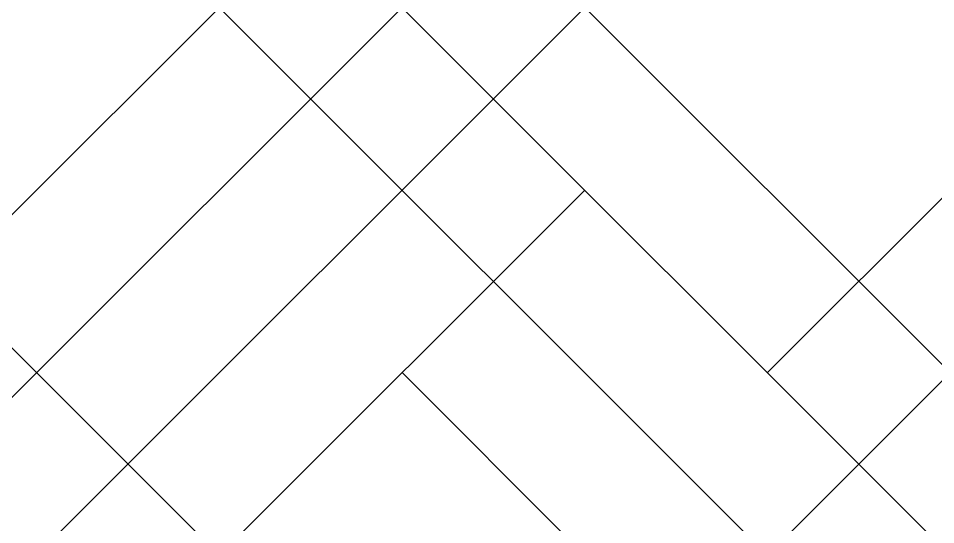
# Model space of a CAD drawing. Header units: millimetres. Extents: x 331487 to 517269, y 198509 to 399936.
# Drawn here: x 400171 to 401724, y 398084 to 398942 of the extents above; entities that cross this region are included whole.
import ezdxf

# ---------------------------------------------------------------- set-up
doc = ezdxf.new("R2010")
doc.units = ezdxf.units.MM
doc.header["$MEASUREMENT"] = 0
doc.linetypes.add('DASHED', pattern=[0.75, 0.5, -0.25])
doc.layers.add('9th_Sunk', color=251, linetype='DASHED', lineweight=5)

msp = doc.modelspace()

# ---------------------------------------------------------------- linework, layer by layer
at = {"layer": '9th_Sunk', "linetype": 'Continuous'}
for p, q in [((400511.4, 398032.2), (399007.2, 399536.5)), ((399583.3, 397722.9), (401396.9, 399536.5)), ((400047.4, 398496.3), (401087.6, 399536.5)), ((402367.6, 397413.5), (400244.6, 399536.5)), ((401903.5, 398186.9), (400554, 399536.5)), ((400975.5, 397568.2), (402943.7, 399536.5)), ((401439.5, 398341.6), (402634.4, 399536.5)), ((399119.3, 396949.5), (401594.2, 399424.3)), ((402831.6, 396640.1), (400356.7, 399115)), ((398655.3, 396176.1), (401130.1, 398650.9)), ((403295.6, 395866.7), (400820.8, 398341.6))]:
    msp.add_line(p, q, dxfattribs=at)

doc.saveas('drawing.dxf')
